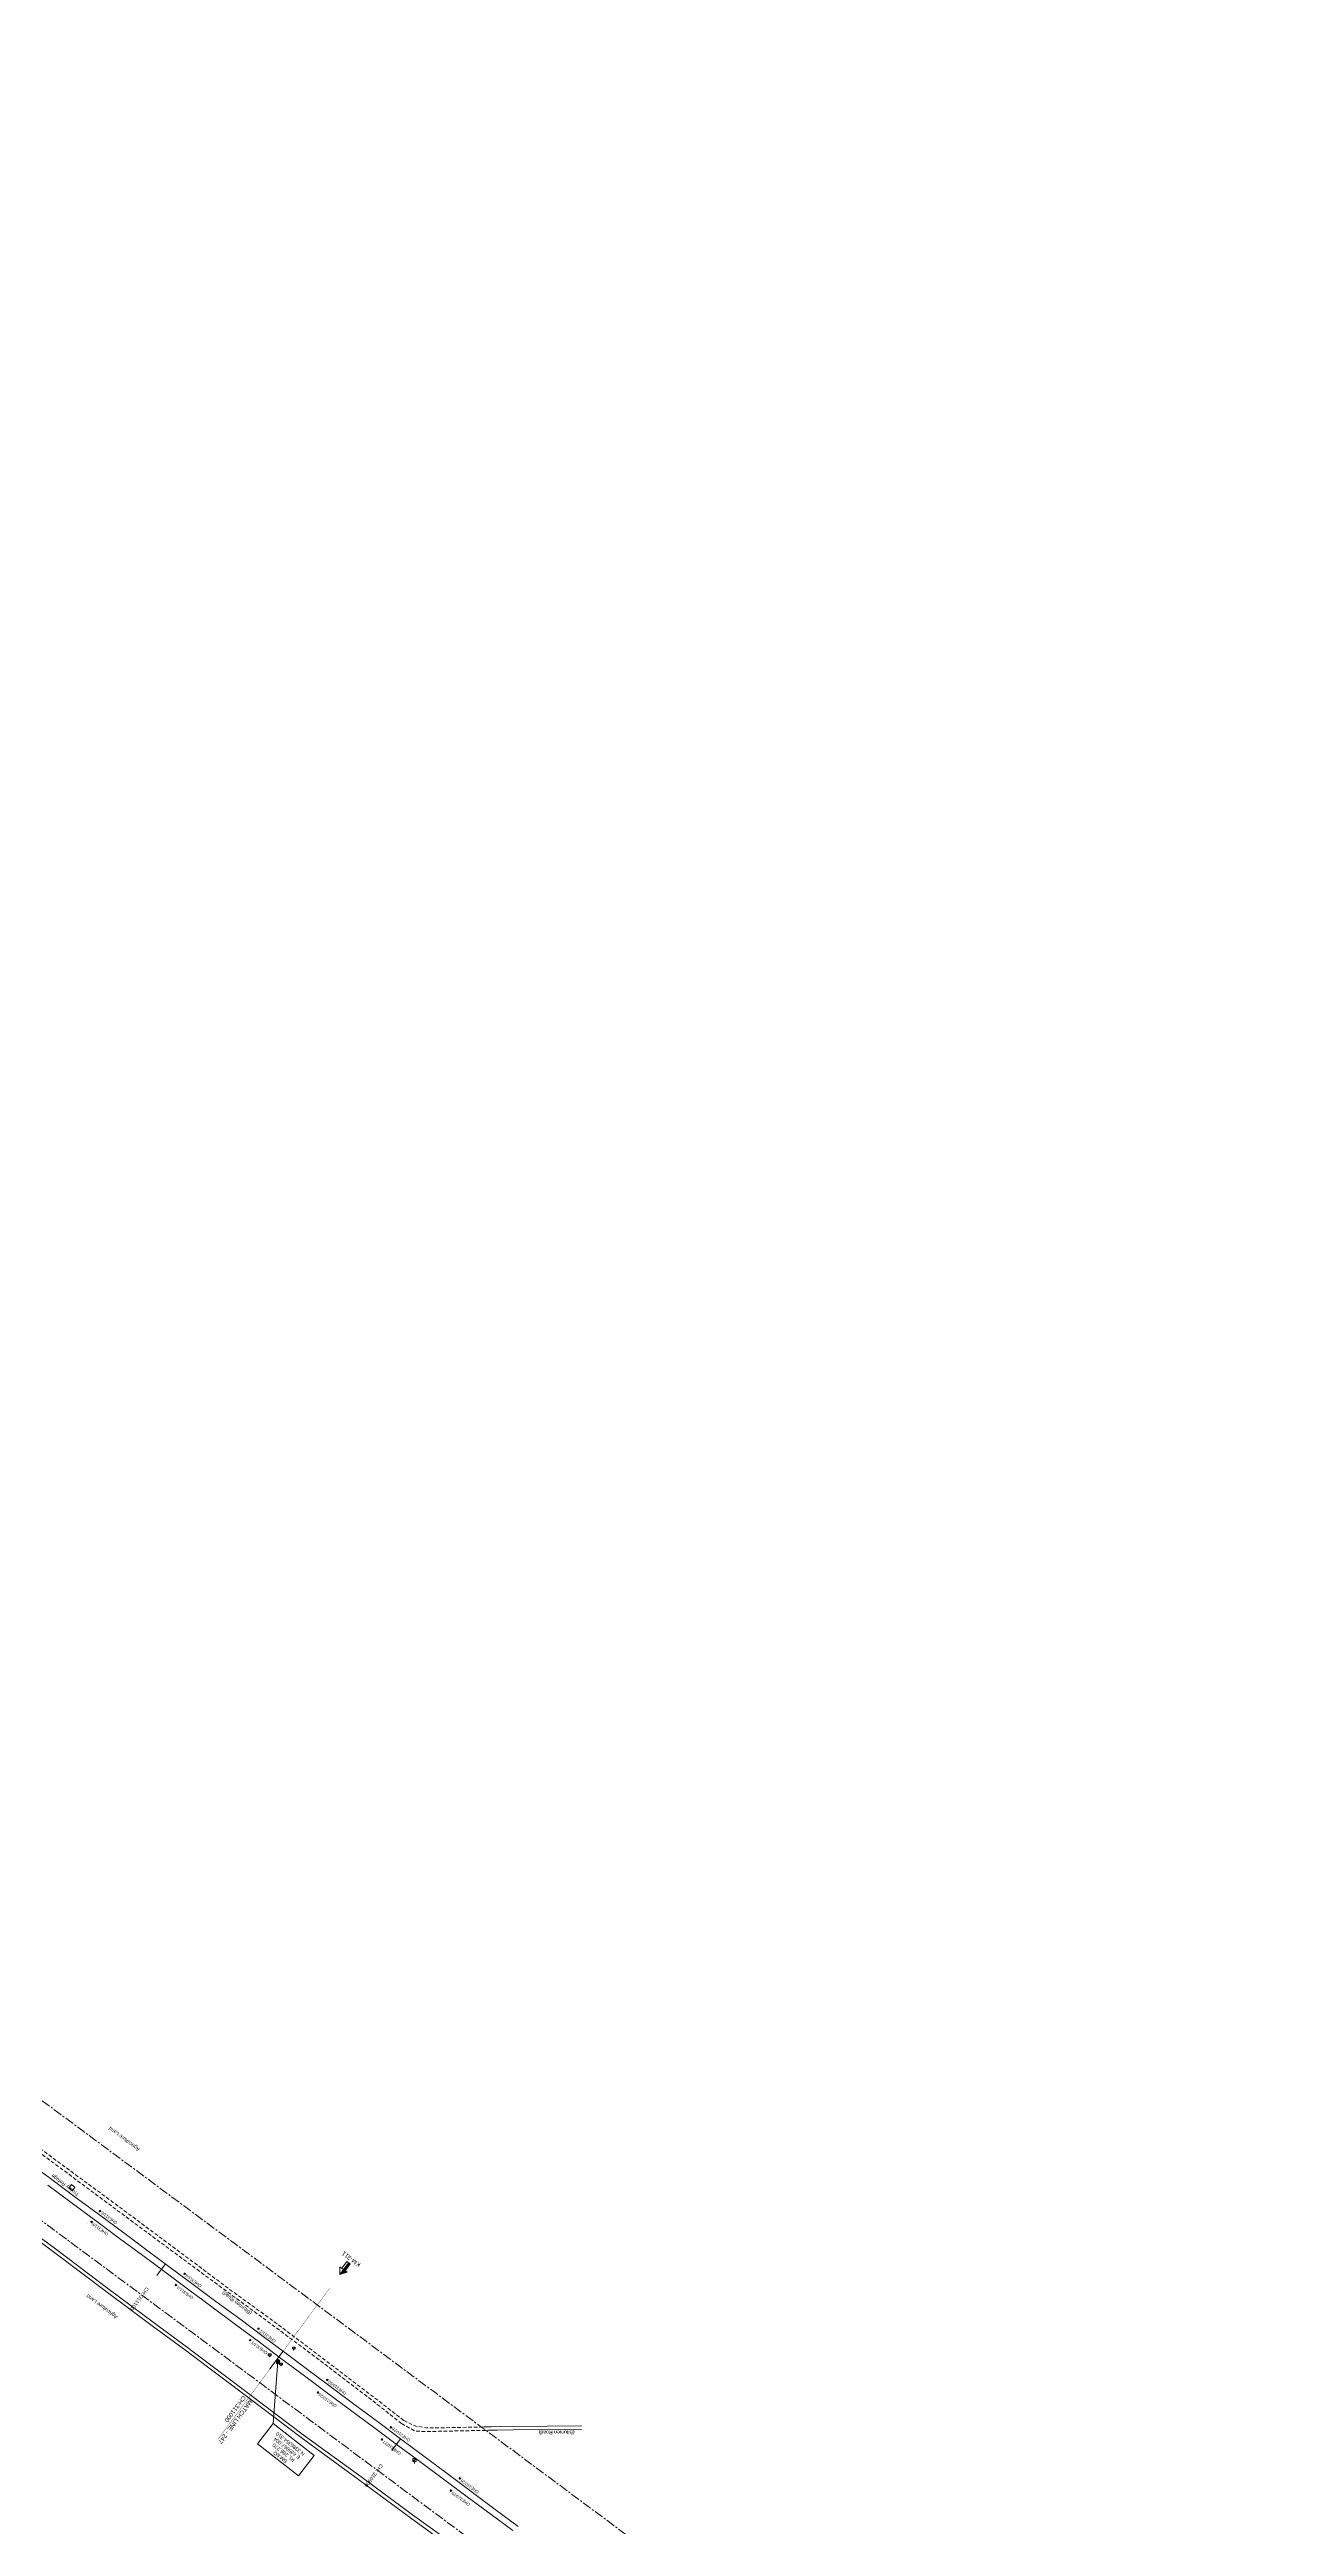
# Model space of a CAD drawing. Header units: metres. Extents: x 628572 to 650094, y 3375792 to 3391117.
# Drawn here: x 635811 to 636649, y 3386242 to 3387931 of the extents above; entities that cross this region are included whole.
import ezdxf
from ezdxf.enums import TextEntityAlignment as Align

# ---------------------------------------------------------------- set-up
doc = ezdxf.new("R2010")
doc.units = ezdxf.units.M
doc.header["$MEASUREMENT"] = 0
for name, pattern in [('CENTER', [2, 1.25, -0.25, 0.25, -0.25]), ('DASHED', [0.75, 0.5, -0.25]), ('PHANTOM2', [1.25, 0.625, -0.125, 0.125, -0.125, 0.125, -0.125])]:
    doc.linetypes.add(name, pattern=pattern)
for name, color, linetype, lineweight in [('Bench_Mark', 7, 'Continuous', 0), ('DFCC BOUNDARY', 6, 'CENTER', 0), ('Existing Chainage', 7, 'Continuous', 0), ('Existing IR Track', 143, 'Continuous', 0), ('Existing Railway Boundary', 7, 'CENTER', 0), ('KM STONE', 7, 'Continuous', 0), ('MATCH LINE', 7, 'Continuous', 0), ('Name Board', 251, 'Continuous', 0), ('OHE MAST', 8, 'Continuous', 0), ('Side Details', 251, 'Continuous', 0), ('Sign Board', 251, 'Continuous', 0), ('Subroad Edge', 34, 'Continuous', 0), ('Text', 251, 'Continuous', 0), ('TOPOSTYLEREMARK', 251, 'Continuous', 0), ('Trolley Stand', 251, 'Continuous', 0), ('WL', 7, 'Continuous', 0)]:
    doc.layers.add(name, color=color, linetype=linetype, lineweight=lineweight)
doc.styles.add('CUT-FILL', font='cut-fill.shx', dxfattribs={"height": 2})
doc.styles.add('NB', font='swissbo.ttf', dxfattribs={"height": 1.5})
doc.styles.get("Standard").update_dxf_attribs({"font": 'arial.ttf'})
doc.styles.add('Style-Arial', font='arial.ttf')
doc.styles.add('Text', font='arial.ttf', dxfattribs={"height": 2})

# ---------------------------------------------------------------- blocks, each defined once
blk = doc.blocks.new('NB')
for p, q in [((-1, 0.8), (-1, 2)), ((-1, 2), (1, 2)), ((-1, 0.8), (1, 0.8)), ((-0.1, 0.8), (-0.1, 0)), ((-0.1, 0), (0.1, 0)), ((0.1, 0.8), (0.1, 0)), ((1, 2), (1, 0.8))]:
    blk.add_line(p, q)
at = {"style": 'NB', "width": 1.025371}
blk.add_text('NB', height=0.988, rotation=180, dxfattribs=at).set_placement((0, 1.4), align=Align.MIDDLE_CENTER)
blk = doc.blocks.new('SIG')
for color, points in [(1, [(-0.2, 0.4, 0.180295), (0, 0.3, -0.00255), (0, 0.3, -0.00255), (0, 0.3, 0.180295), (0.2, 0.4, -0.002654), (0.2, 0.4, 0.184495), (0.3, 0.7, 1.000001), (-0.3, 0.7, 0.184495), (-0.2, 0.4, -0.002654)]), (2, [(0.2, -0.2, -0.002654), (0.2, -0.2, 0.184495), (0.3, 0, 1.000001), (-0.3, 0, 0.184495), (-0.2, -0.2, -0.002654), (-0.2, -0.2, 0.180295), (0, -0.3, -0.00255), (0, -0.3, -0.00255), (0, -0.3, 0.180295)]), (3, [(0.2, -0.9, -0.002654), (0.2, -0.9, 0.184495), (0.3, -0.6, 1.000001), (-0.3, -0.6, 0.184495), (-0.2, -0.9, -0.002654), (-0.2, -0.9, 0.395599)])]:
    blk.add_hatch(color=color).paths.add_polyline_path(points)
for p, q in [((-0.3, 1), (-0.3, -0.9)), ((0.3, -0.9), (0.3, 1))]:
    blk.add_line(p, q)
at = {"flags": 128}
for points in [[(-0.3, 1), (-0.8, 1, 0.198758), (-0.4, 0.4, 0.003814), (-0.3, 0.4)], [(-0.3, 0.3), (-0.8, 0.3, 0.198758), (-0.4, -0.2, 0.003727), (-0.3, -0.3)], [(0.3, 1), (0.8, 1, -0.198758), (0.4, 0.4, -0.003814), (0.3, 0.4)], [(0.3, 0.3), (0.8, 0.3, -0.198758), (0.4, -0.2, -0.003727), (0.3, -0.3)], [(-0.3, -0.3), (-0.8, -0.3, 0.198758), (-0.4, -0.9, 0.003639), (-0.3, -0.9)], [(0.3, -0.3), (0.8, -0.3, -0.198758), (0.4, -0.9, -0.003639), (0.3, -0.9)]]:
    blk.add_lwpolyline(points, format="xyb", dxfattribs=at)
for centre, radius, start, end in [((0, 0.9), 0.324, 12.4049, 167.5951), ((0, 0.8), 0.357, 27.7578, 152.2422), ((0, -0.9), 0.324, 181.4572, 358.5428)]:
    blk.add_arc(centre, radius, start, end)
blk = doc.blocks.new('WL')
at = {"layer": 'WL'}
for p, q in [((1.1, 3.4), (-1.1, 3.4)), ((-1.1, 3.4), (-1.1, 1.3)), ((-1.1, 1.3), (1.1, 1.3)), ((0, 1.3), (0, 0)), ((1.1, 1.3), (1.1, 3.4))]:
    blk.add_line(p, q, dxfattribs=at)
at = {"layer": 'WL', "flags": 128}
blk.add_lwpolyline([(-1.1, 1.3), (1.1, 3.4)], dxfattribs=at)
at = {"layer": 'WL', "char_height": 0.739, "attachment_point": 7, "rotation": 180, "line_spacing_factor": 0.6, "style": 'CUT-FILL'}
for s, insert in [('W', (0, 2.9)), ('L', (0.5, 1.9))]:
    blk.add_mtext(s, dxfattribs=dict(at, insert=insert))
blk = doc.blocks.new('BM')
blk.add_hatch(color=256).paths.add_polyline_path([(-0.9, -0.9), (-0.9, 0.9), (0.9, 0.9), (0.9, -0.9)])
for p, q in [((0.9, 0.9), (-0.9, 0.9)), ((-0.9, 0.9), (-0.9, -0.9)), ((0.9, -0.9), (0.9, 0.9)), ((-0.9, -0.9), (0.9, -0.9))]:
    blk.add_line(p, q)
blk = doc.blocks.new('OHE MAST')
h = blk.add_hatch(color=256)
edge = h.paths.add_edge_path()
edge.add_arc((0, 0), 0.514, 0, 360)
at = {"const_width": 0.01, "flags": 128}
for points in [[(1.5, 3.5), (1.5, 2), (-1.5, 2), (-1.5, 3.5)], [(0, 2), (0, 0)]]:
    blk.add_lwpolyline(points, dxfattribs=at)
blk.add_circle((0, 0), 0.514)
blk = doc.blocks.new('KM POST PLAN')
h = blk.add_hatch(color=256)
h.paths.add_polyline_path([(-6.3, -8.5), (0, 0), (0, -8.5), (-3, -8.5)], flags=16)
h.paths.add_polyline_path([(-3, -20), (-3, -8.5), (0, -8.5), (0, -20)], flags=16)
at = {"flags": 128}
for points in [[(0, 0), (-6.3, -8.5), (6.3, -8.5)], [(0, 0), (0, -20)], [(0, 0), (6.3, -8.5)], [(3, -8.5), (3, -20), (-3, -20), (-3, -8.5)]]:
    blk.add_lwpolyline(points, dxfattribs=at)

msp = doc.modelspace()

# ---------------------------------------------------------------- linework, layer by layer
at = {"layer": 'DFCC BOUNDARY', "ltscale": 5, "flags": 128}
msp.add_lwpolyline([(636584.3346, 3385988.4431), (636568.0107, 3385966.4571), (636550.348, 3385979.5622), (636531.0292, 3385993.896), (636512.8723, 3386007.4061), (636494.6223, 3386020.9855), (636478.6223, 3386032.853), (636462.6421, 3386044.7059), (636445.6824, 3386057.2864), (636428.7231, 3386069.8668), (636412.8636, 3386081.6666), (636396.9152, 3386093.5326), (636381.1027, 3386105.2279), (636365.4251, 3386116.8234), (636349.468, 3386128.6377), (636333.5586, 3386140.4168), (636317.7135, 3386152.2062), (636301.7194, 3386164.1064), (636285.757, 3386175.9393), (636269.6961, 3386187.8452), (636253.6842, 3386199.7353), (636237.5515, 3386211.7151), (636221.8027, 3386223.4057), (636206.045, 3386235.1031), (636187.1562, 3386249.1232), (636153.4881, 3386274.1306), (636138.7328, 3386285.1), (636122.4567, 3386297.1865), (636106.2444, 3386309.2256), (636090.1404, 3386321.1956), (636074.02, 3386333.1779), (636058.4676, 3386344.7368), (636042.9008, 3386356.3065), (636027.1935, 3386367.996), (636011.4859, 3386379.6858), (635996.0724, 3386391.1487), (635980.6527, 3386402.6163), (635964.4153, 3386414.6783), (635948.2342, 3386426.6986), (635932.527, 3386438.3503), (635916.9531, 3386449.9031), (635901.016, 3386461.7314), (635885.0988, 3386473.545), (635868.6437, 3386485.7318), (635852.2039, 3386497.9073), (635836.2418, 3386509.7593), (635820.2555, 3386521.6293), (635804.3184, 3386533.4839), (635788.3915, 3386545.331), (635772.3503, 3386557.2825), (635756.4819, 3386569.1055), (635740.306, 3386581.4522), (635723.7188, 3386594.113), (635707.6822, 3386606.0614), (635691.8325, 3386617.8706), (635675.9781, 3386629.6842), (635660.1262, 3386641.4958), (635645.6001, 3386652.358), (635630.6778, 3386663.5162), (635598.6519, 3386686.4914), (635582.8578, 3386698.2424), (635566.9601, 3386710.0712), (635557.3662, 3386717.1988), (635547.9622, 3386724.1854), (635532.785, 3386735.4635), (635517.7932, 3386746.6037), (635500.8991, 3386759.1164), (635484.3671, 3386771.3608), (635466.5716, 3386784.5844), (635449.1882, 3386797.502), (635429.837, 3386811.8874), (635410.9084, 3386825.9586), (635391.7177, 3386840.208), (635372.7074, 3386854.3233), (635352.4172, 3386869.3652), (635332.1246, 3386884.409), (635310.3164, 3386900.6009), (635288.5511, 3386916.761), (635271.53, 3386929.3977), (635269.479, 3386930.9204), (635250.6155, 3386944.9254), (635245.9876, 3386948.4016), (635242.5047, 3386951.065), (635220.0962, 3386967.6999), (635213.776, 3386972.3916), (635203.1346, 3386958.0783), (635166.3676, 3386983.9444)], dxfattribs=at)
at = {"layer": 'Existing Chainage', "linetype": 'Continuous', "lineweight": 13, "flags": 128}
for points in [[(635884.2945, 3386412.7549), (635890.2576, 3386420.7825)], [(635961.5945, 3386349.1824), (635970.5696, 3386361.201)], [(636044.7404, 3386293.3832), (636050.7178, 3386301.4)]]:
    msp.add_lwpolyline(points, dxfattribs=at)
at = {"layer": 'Existing IR Track', "flags": 128}
for points in [[(636130.9156, 3386241.6671), (636115.334, 3386253.2383), (636098.915, 3386265.4718), (636082.5103, 3386277.6952), (636050.7144, 3386301.4026), (636035.0427, 3386313.2018), (636019.4262, 3386324.7131), (635988.1643, 3386348.0618), (635972.6515, 3386359.6463), (635957.0444, 3386371.3012), (635941.0032, 3386383.1823), (635924.7498, 3386395.2182), (635909.1143, 3386406.8039), (635893.5561, 3386418.3323), (635877.5939, 3386430.1892), (635861.889, 3386441.8551), (635845.2638, 3386454.1577), (635828.7356, 3386466.3981), (635812.8294, 3386478.2288), (635796.9538, 3386490.0368)], [(636127.252, 3386238.8082), (636112.4817, 3386249.7889), (636096.2245, 3386261.8613), (636080.0122, 3386273.9004), (636063.8922, 3386285.8823), (636047.7717, 3386297.8646), (636032.221, 3386309.4223), (636016.6541, 3386320.992), (636000.9244, 3386332.6982), (635985.2168, 3386344.388), (635969.8151, 3386355.8422), (635954.3954, 3386367.3097), (635938.1771, 3386379.3576), (635921.996, 3386391.3778), (635906.3127, 3386403.0118), (635890.7388, 3386414.5645), (635874.793, 3386426.3994), (635858.8937, 3386438.1996), (635842.4566, 3386450.3731), (635825.9952, 3386462.5647), (635810.0115, 3386474.4327)]]:
    msp.add_lwpolyline(points, dxfattribs=at)
at = {"layer": 'Existing Railway Boundary', "ltscale": 5, "flags": 128}
msp.add_lwpolyline([(631983.38, 3389039.032), (631997.7807, 3389029.4226), (631998.0481, 3389028.4172), (632017.689, 3389013.381), (632054.7643, 3388986.9088), (632106.6339, 3388955.856), (632154.9467, 3388925.0992), (632230.8669, 3388875.9972), (632261.2753, 3388857.0709), (632290.5359, 3388840.2738), (632385.6616, 3388776.6365), (632400.5735, 3388766.5357), (632397.5375, 3388762.1235), (632395.5364, 3388759.1088), (632389.2973, 3388750.367), (632386.7075, 3388746.9674), (632380.0799, 3388739.4039), (632361.8258, 3388715.063), (632365.1364, 3388712.5802), (632373.8273, 3388706.8724), (632388.4278, 3388697.2834), (632403.5607, 3388687.3436), (632418.7904, 3388677.3402), (632434.5002, 3388667.0345), (632450.2517, 3388656.7014), (632466.7864, 3388645.8571), (632483.3195, 3388635.0137), (632501.7611, 3388622.9148), (632520.2525, 3388610.7831), (632536.8197, 3388599.9238), (632553.3588, 3388589.0829), (632565.8495, 3388580.885), (632578.4671, 3388572.604), (632596.9196, 3388560.5289), (632615.4939, 3388548.3741), (632635.6038, 3388535.295), (632652.8405, 3388523.9973), (632669.9946, 3388512.743), (632686.4084, 3388501.9869), (632696.8068, 3388495.1588), (632732.8678, 3388550.0585), (632815.552, 3388494.313), (632865.8266, 3388462.6693), (632954.7858, 3388408.1832), (633025.1519, 3388369.9037), (633056.7277, 3388353.8904), (633065.1399, 3388349.0145), (633088.5914, 3388328.9973), (633152.5885, 3388273.22), (633202.5468, 3388242.3953), (633264.4413, 3388204.6969), (633318.529, 3388171.7998), (633353.1394, 3388148.7029), (633406.9301, 3388112.3266), (633420.502, 3388103.4378), (633436.8123, 3388092.7008), (633466.2362, 3388073.356), (633479.8402, 3388064.4269), (633497.3225, 3388052.9837), (633514.7073, 3388041.6043), (633531.7969, 3388030.3277), (633546.129, 3388020.9518), (633562.4852, 3388010.2117), (633576.5949, 3388000.9466), (633594.4174, 3387989.2137), (633606.8568, 3387981.0241), (633607.7091, 3387982.3188), (633610.8424, 3387980.256), (633626.8506, 3387969.7582), (633642.9494, 3387959.201), (633660.1619, 3387947.8844), (633677.4438, 3387936.5221), (633693.0899, 3387926.2037), (633708.7685, 3387915.8637), (633726.0343, 3387904.4973), (633743.3468, 3387893.1002), (633758.2779, 3387883.3197), (633773.1647, 3387873.5681), (633789.2894, 3387862.9617), (633805.4356, 3387852.3412), (633820.4764, 3387842.4668), (633835.4704, 3387832.6232), (633852.0416, 3387821.7432), (633886.4734, 3387799.1411), (633904.4207, 3387787.3621), (633919.3393, 3387777.5707), (633934.3023, 3387767.7502), (633949.6629, 3387757.6969), (633964.9235, 3387747.7091), (633980.0551, 3387737.7098), (633995.2041, 3387727.6988), (634012.3387, 3387716.4289), (634029.3333, 3387705.2512), (634045.5362, 3387694.5849), (634061.6293, 3387683.9862), (634078.9907, 3387672.5929), (634096.3149, 3387661.224), (634113.1506, 3387650.1721), (634130.0059, 3387639.1072), (634145.8823, 3387628.6414), (634161.8963, 3387618.085), (634177.8703, 3387607.6107), (634193.7633, 3387597.1895), (634209.9993, 3387586.506), (634226.097, 3387575.9134), (634243.1652, 3387564.6955), (634260.1615, 3387553.5249), (634275.6177, 3387543.3646), (634291.1318, 3387533.1662), (634296.8083, 3387529.4449), (634291.9143, 3387522.0113), (634301.9583, 3387515.4268), (634317.7028, 3387505.1053), (634344.1271, 3387487.7818), (634370.6963, 3387470.3636), (634386.1901, 3387460.3813), (634401.9429, 3387450.229), (634426.4972, 3387434.0857), (634451.3792, 3387417.727), (634475.9114, 3387401.5928), (634500.3759, 3387385.5031), (634523.6732, 3387370.1555), (634547.0997, 3387354.7227), (634564.8006, 3387343.068), (634582.571, 3387331.3674), (634601.3879, 3387318.9723), (634620.2858, 3387306.5238), (634639.3106, 3387294.0156), (634658.1243, 3387281.6461), (634679.4814, 3387267.2836), (634702.026, 3387254.0413), (634712.9167, 3387246.4104), (634726.0042, 3387238.4627), (634737.8854, 3387230.0656), (634750.9438, 3387221.7267), (634764.9008, 3387212.4131), (634775.612, 3387204.6159), (634789.3703, 3387195.959), (634801.4607, 3387188.869), (634814.7172, 3387180.8194), (634815.4987, 3387180.2694), (634827.9598, 3387171.3498), (634840.5994, 3387164.128), (634854.2176, 3387155.5292), (634871.8787, 3387143.9515), (634877.6173, 3387139.7695), (634887.5373, 3387132.4757), (634902.4262, 3387121.5277), (634921.3448, 3387107.4791), (634940.6674, 3387093.1306), (634962.2421, 3387077.0753), (634984.1126, 3387060.8), (635000.5185, 3387048.6195), (635017.0238, 3387036.3652), (635035.7455, 3387022.426), (635054.4369, 3387008.5092), (635082.1937, 3386987.9155), (635109.8573, 3386967.3911), (635134.2436, 3386949.2611), (635158.5309, 3386931.2047), (635180.7563, 3386914.7058), (635202.7867, 3386898.3516), (635206.1213, 3386895.8016), (635211.1242, 3386892.0437), (635230.1367, 3386877.9281), (635249.207, 3386863.7701), (635270.9723, 3386847.61), (635292.819, 3386831.3895), (635313.1117, 3386816.3456), (635333.3618, 3386801.3334), (635352.372, 3386787.2182), (635371.5331, 3386772.9909), (635390.4616, 3386758.9197), (635409.8226, 3386744.527), (635427.2062, 3386731.6093), (635445.0434, 3386718.3546), (635461.6171, 3386706.0794), (635478.4695, 3386693.5976), (635493.4196, 3386682.4884), (635508.6023, 3386671.2062), (635518.0063, 3386664.2196), (635527.5618, 3386657.1206), (635543.461, 3386645.2907), (635559.7145, 3386633.1978), (635591.676, 3386610.2688), (635606.0755, 3386599.5015), (635620.6466, 3386588.6057), (635636.5434, 3386576.7606), (635652.3995, 3386564.9458), (635668.2493, 3386553.1365), (635683.9787, 3386541.4169), (635700.2614, 3386528.9886), (635716.7419, 3386516.4094), (635732.9183, 3386504.3569), (635749.0007, 3386492.3748), (635764.9276, 3386480.5277), (635780.91, 3386468.6394), (635796.8963, 3386456.7694), (635812.8908, 3386444.8934), (635829.3631, 3386432.6938), (635845.7912, 3386420.527), (635861.6814, 3386408.7334), (635877.6317, 3386396.8953), (635893.2055, 3386385.3425), (635908.8769, 3386373.7174), (635925.058, 3386361.6972), (635941.2668, 3386349.6564), (635956.6865, 3386338.1889), (635972.0823, 3386326.7391), (635987.7899, 3386315.0493), (636003.5308, 3386303.3347), (636019.0977, 3386291.765), (636034.6476, 3386280.2079), (636050.7681, 3386268.2256), (636066.8961, 3386256.2378), (636083.1084, 3386244.1987), (636099.3561, 3386232.1333), (636114.134, 3386221.1471), (636147.8198, 3386196.1265), (636166.7058, 3386182.1085), (636182.4635, 3386170.4111), (636198.2037, 3386158.7268), (636214.3364, 3386146.7471), (636230.3919, 3386134.8247), (636230.9614, 3386134.4025), (636228.154, 3386130.995), (636300.9317, 3386076.4069), (636382.1931, 3386014.4435), (636463.0816, 3385952.0584), (636544.2755, 3385889.3268), (636568.8921, 3385871.1182), (636613.4471, 3385839.7025), (636628.0709, 3385853.6506), (636650.5128, 3385835.4717), (636693.9069, 3385800.1065), (636686.7095, 3385790.4003), (636696.0629, 3385782.3378), (636710.473, 3385769.9165), (636766.0138, 3385726.4206), (636849.4668, 3385668.9836), (636931.64, 3385608.8479), (637013.8419, 3385548.1951), (637096.6082, 3385488.6336), (637121.9489, 3385470.2058), (637176.9181, 3385426.1737), (637258.1753, 3385363.4078), (637340.1494, 3385301.7514), (637422.2947, 3385241.0852), (637447.0788, 3385223.2045), (637528.2227, 3385160.8768), (637610.9552, 3385100.7612), (637694.8717, 3385041.953), (637753.3499, 3385002.2846), (637771.5944, 3384989.982), (637771.5944, 3384979.4924), (637852.0915, 3384922.0343), (637935.0162, 3384862.0714), (637993.4351, 3384821.4573), (638019.0158, 3384803.2052), (638102.4107, 3384745.0584), (638178.9785, 3384688.3398), (638237.6603, 3384636.8079), (638344.701, 3384557.2221), (638427.4112, 3384496.8586), (638508.4228, 3384435.5926), (638565.3238, 3384391.9743), (638589.782, 3384373.2765), (638631.8324, 3384337.8543), (638619.2503, 3384320.7689), (638700.6253, 3384258.2275), (638758.2306, 3384210.1286), (638748.4263, 3384194.4881), (638832.9819, 3384135.241), (638898.2751, 3384089.8354), (638910.685, 3384104.7359), (638994.0238, 3384045.8483), (639077.2216, 3383986.384), (639102.1383, 3383968.0886), (639159.8745, 3383926.5901), (639184.8741, 3383908.5552), (639242.6613, 3383867.4991), (639268.1519, 3383849.1332), (639327.9549, 3383811.5106), (639354.2186, 3383795.0507), (639414.5653, 3383756.9689), (639440.0428, 3383739.3736), (639498.3493, 3383699.1058), (639523.8465, 3383681.6785), (639574.9736, 3383646.7331), (639583.1624, 3383652.0276), (639689.1575, 3383571.5368), (639770.3529, 3383510.1038), (639826.8338, 3383467.0843), (639851.6063, 3383448.3401), (639907.8381, 3383405.1303), (639928.7552, 3383389.2727), (639932.4136, 3383385.8226), (639987.4639, 3383341.8457), (640012.7135, 3383323.0928), (640093.1273, 3383262.0565), (640171.8725, 3383196.1592), (640228.3322, 3383153.381), (640311.5957, 3383095.2106), (640394.8641, 3383036.2274), (640477.4145, 3382977.0386), (640559.1827, 3382915.4685), (640665.4567, 3382835.3045), (640720.6935, 3382789.5682), (640744.1896, 3382769.9043), (640801.5333, 3382727.7921), (640884.497, 3382668.355), (640967.4181, 3382609.4811), (641049.3321, 3382547.9775), (641130.842, 3382487.0083), (641212.6929, 3382426.3203), (641295.2397, 3382366.2732), (641377.1032, 3382305.6407), (641458.6913, 3382244.4694), (641539.788, 3382182.3426), (641622.1383, 3382122.0097), (641702.364, 3382062.6427), (641784.5528, 3382001.6936), (641867.0132, 3381941.5198), (641973.939, 3381862.1361), (642047.1447, 3381806.5386), (642111.3474, 3381756.247), (642135.5451, 3381737.1522), (642191.6481, 3381692.8805), (642216.3665, 3381674.0919), (642297.8377, 3381612.4104), (642380.4062, 3381552.4772), (642463.3246, 3381492.4122), (642545.7114, 3381431.7783), (642627.5896, 3381371.9523), (642710.042, 3381311.7191), (642794.2249, 3381254.3826), (642875.8129, 3381193.2771), (642956.3456, 3381130.3141), (643036.4583, 3381067.3443), (643117.185, 3381004.8095), (643172.4593, 3380960.8682), (643197.158, 3380942.1115), (643255.3116, 3380901.5691), (643282.0179, 3380885.9855), (643340.0019, 3380844.3971), (643414.9945, 3380785.1482), (643451.8986, 3380756.7808), (643532.8037, 3380694.4612), (643535.2972, 3380692.6635), (643551.2784, 3380680.8194), (643567.3357, 3380668.919), (643583.0638, 3380657.2952), (643598.7082, 3380645.7333), (643614.3081, 3380634.1892), (643630.1523, 3380622.4653), (643650.0814, 3380608.0318), (643669.585, 3380593.9065), (643682.7179, 3380584.1884), (643695.5222, 3380574.7117), (643709.3225, 3380564.4893), (643722.9637, 3380554.3847), (643737.887, 3380543.3483), (643752.8235, 3380532.3022), (643768.2592, 3380520.8389), (643783.7331, 3380509.3472), (643799.7855, 3380497.4973), (643815.9413, 3380485.5714), (643832.7782, 3380473.1288), (643849.7289, 3380460.6021), (643866.059, 3380448.5159), (643882.3496, 3380436.4589), (643898.3816, 3380424.7148), (643914.2305, 3380413.1048), (643929.3278, 3380401.9147), (643944.4267, 3380390.7231), (643959.7518, 3380379.1349), (643975.3902, 3380367.3097), (643987.907, 3380358.1055), (644000.1603, 3380349.0958), (644017.4569, 3380336.3184), (644034.4669, 3380323.7528), (644046.4455, 3380314.9727), (644249.4258, 3380165.3983), (644621.007, 3379887.6965), (644676.9944, 3379845.4482), (644702.8645, 3379825.9912), (644738.6024, 3379799.4801), (644742.2817, 3379796.7418), (644771.2557, 3379773.8192), (644804.6479, 3379750.2058), (644834.554, 3379728.6172), (644848.5372, 3379718.5093), (644863.2911, 3379707.9396), (644878.1999, 3379697.2589), (644893.8111, 3379686.127), (644909.381, 3379675.0245), (644918.4816, 3379668.5863), (644935.1691, 3379656.7791), (644907.7997, 3379620.3367), (644936.8456, 3379598.666), (644961.4527, 3379618.4234), (645145.9779, 3379481.4776), (645154.4712, 3379493.1591), (645276.7247, 3379402.534), (645270.2115, 3379393.7381), (645468.3754, 3379252.8811), (645478.6859, 3379267.1096), (645498.5589, 3379252.3702), (645510.5872, 3379243.9988), (645510.5872, 3379243.9988), (645531.3517, 3379228.922), (645544.8911, 3379218.91), (645549.0311, 3379215.8257)], dxfattribs=at)
at = {"layer": 'MATCH LINE', "linetype": 'PHANTOM2', "ltscale": 15, "const_width": 0.2}
msp.add_lwpolyline([(636002.3625, 3386404.2088), (635926.2047, 3386301.198)], dxfattribs=at)
at = {"layer": 'Subroad Edge', "color": 88, "linetype": 'DASHED', "ltscale": 5, "flags": 128}
for points in [[(636051.4287, 3386311.8081), (636034.8601, 3386324.9728), (635995.8703, 3386354.8488), (635963.0398, 3386379.2869), (635932.5363, 3386401.7463), (635893.8344, 3386430.2719), (635852.46, 3386460.9731), (635813.5161, 3386489.9581), (635775.6654, 3386517.8029), (635733.5781, 3386549.3786)], [(636052.8892, 3386313.9323), (636036.37, 3386326.823), (635997.33, 3386356.6021), (635964.5612, 3386381.343), (635933.943, 3386403.5047), (635895.4018, 3386432.3469), (635853.9397, 3386463.2092), (635815.037, 3386491.8343), (635777.2607, 3386519.8479), (635734.7625, 3386551.4494)], [(636051.4287, 3386311.8081), (636060.5392, 3386306.7135), (636068.1708, 3386306.4013), (636080.4837, 3386306.6363), (636109.968, 3386307.2553)], [(636052.8892, 3386313.9323), (636061.0647, 3386310.0756), (636068.3098, 3386309.0394), (636080.1372, 3386309.0156), (636107.3517, 3386309.5444)]]:
    msp.add_lwpolyline(points, dxfattribs=at)
at = {"layer": 'Subroad Edge', "flags": 128}
for points in [[(635718.2817, 3386500.7668), (635743.299, 3386481.9071), (635779.346, 3386454.8982), (635814.7039, 3386428.2397), (635849.7786, 3386401.9299), (635881.3188, 3386378.5644), (635905.7158, 3386360.578), (635906.0671, 3386360.3232), (635947.3655, 3386329.1363), (635982.9289, 3386302.2785), (636023.0419, 3386273.0428)], [(635719.7267, 3386502.656), (635746.372, 3386482.555), (635780.3991, 3386456.8394), (635816.1402, 3386430.304), (635851.0571, 3386404.0315), (635882.6996, 3386380.3679), (635907.0377, 3386362.4426), (635907.4231, 3386362.2217), (635948.7136, 3386331.0958), (635984.265, 3386304.23), (636024.4311, 3386275.0252)], [(636107.3517, 3386309.5444), (636112.4821, 3386309.6441)], [(636109.9678, 3386307.2553), (636116.7572, 3386307.3979)], [(636112.4823, 3386309.6441), (636127.3661, 3386309.9333), (636174.1646, 3386310.2381)], [(636116.7153, 3386307.397), (636127.3308, 3386307.6199), (636174.316, 3386307.7503)], [(636606.9072, 3385830.0435), (636606.6106, 3385831.0599), (636585.1976, 3385850.1964), (636547.1392, 3385881.6449), (636507.6902, 3385911.4299), (636473.047, 3385937.9937), (636435.2025, 3385965.9405), (636397.8929, 3385992.5414), (636369.1673, 3386013.7949), (636329.0471, 3386043.3955), (636302.8667, 3386063.6785), (636257.6447, 3386099.9402), (636216.0622, 3386131.4637), (636168.256, 3386166.0826), (636132.8299, 3386192.1783), (636084.2884, 3386227.9427), (636057.6028, 3386247.5929), (636023.0419, 3386273.0428)], [(636612.3079, 3385831.298), (636610.1473, 3385832.1557), (636586.7004, 3385852.0046), (636548.8513, 3385883.6106), (636509.083, 3385913.6573), (636474.3358, 3385940.6742), (636436.5939, 3385967.9889), (636399.5488, 3385994.8691), (636399.5128, 3385994.8402), (636370.5142, 3386016.0814), (636330.8487, 3386045.163), (636304.5672, 3386065.3763), (636258.9233, 3386102.0898), (636217.429, 3386133.2682), (636169.2438, 3386168.2699), (636134.1947, 3386194.4297), (636086.0948, 3386230.0211), (636058.8541, 3386249.6207), (636024.4311, 3386275.0252)]]:
    msp.add_lwpolyline(points, dxfattribs=at)
at = {"layer": 'TOPOSTYLEREMARK'}
msp.add_line((635967.004, 3386354.31), (635963.783, 3386311.7951), dxfattribs=at)
at = {"layer": 'TOPOSTYLEREMARK', "linetype": 'Continuous', "flags": 128}
msp.add_lwpolyline([(635991.7121, 3386290.1134), (635980.9807, 3386276.2899), (635953.0517, 3386297.9716), (635963.783, 3386311.7951), (635991.7121, 3386290.1134)], close=True, dxfattribs=at)
at = {"layer": 'Trolley Stand', "flags": 128}
msp.add_lwpolyline([(635828.3828, 3386473.156), (635826.7637, 3386470.7702), (635824.4342, 3386472.5061), (635826.0534, 3386474.8923), (635828.3828, 3386473.156)], close=True, dxfattribs=at)

# ---------------------------------------------------------------- block references
at = {"layer": 'Bench_Mark'}
msp.add_blockref('BM', (635967.004, 3386354.31), dxfattribs=at)
at = {"layer": 'KM STONE'}
ref = msp.add_blockref('KM POST PLAN', (636009.277, 3386413.5614), dxfattribs=dict(at, xscale=0.4999999999999998, yscale=0.4999999999999998, zscale=0.4999999999999998, rotation=143.5234969409069))
ref.add_attrib('KM-POST', 'KM-311', dxfattribs={"layer": '0', "height": 3, "rotation": 143.523497, "style": 'Style-Arial'}).set_placement((636017.0055, 3386424.0147), align=Align.MIDDLE_CENTER)
at = {"layer": 'Name Board', "linetype": 'Continuous', "xscale": 0.9997814889996552, "yscale": 0.9997814889996552, "zscale": 0.9997814889996552, "rotation": 359.870099273837}
for p in [(635961.4843, 3386357.3142), (635977.8775, 3386362.018), (635969.0837, 3386351.1453)]:
    msp.add_blockref('NB', p, dxfattribs=at)
at = {"layer": 'OHE MAST', "color": 2, "rotation": 143.3908318566117}
for p in [(635845.5919, 3386456.7865), (635839.8913, 3386449.3571), (635897.4783, 3386406.3198), (635903.3465, 3386414.0118), (635953.8036, 3386376.5235), (635948.1262, 3386368.769), (636000.7363, 3386341.6246), (635994.4032, 3386333.0468), (636044.1746, 3386309.2801), (636038.0531, 3386300.9997), (636091.2854, 3386274.4568), (636085.1598, 3386266.1295)]:
    msp.add_blockref('OHE MAST', p, dxfattribs=at)
at = {"layer": 'Sign Board', "linetype": 'Continuous', "xscale": 0.9997814889996552, "yscale": 0.9997814889996552, "zscale": 0.9997814889996552, "rotation": 359.870099273837}
for p in [(635966.8494, 3386354.3467), (635966.7882, 3386353.776), (635967.4305, 3386353.9984)]:
    msp.add_blockref('SIG', p, dxfattribs=at)
at = {"layer": 'WL', "linetype": 'Continuous', "xscale": 0.9997814889996552, "yscale": 0.9997814889996552, "zscale": 0.9997814889996552, "rotation": 359.870099273837}
msp.add_blockref('WL', (636060.2681, 3386284.5879), dxfattribs=at)

# ---------------------------------------------------------------- texts
at = {"layer": 'Existing Chainage', "lineweight": 0, "char_height": 2.5, "attachment_point": 6, "line_spacing_factor": 0.6, "style": 'Style-Arial'}
for s, insert, rotation in [('CH: 311100', (635867.0199, 3386389.4826), 233.3945266), ('CH: 310900', (636026.8079, 3386268.916), 233.2912678)]:
    msp.add_mtext(s, dxfattribs=dict(at, insert=insert, rotation=rotation))
at = {"layer": 'Existing Chainage', "color": 7, "lineweight": 0, "insert": (635944.2576, 3386330.2901), "char_height": 3, "attachment_point": 4, "rotation": 233.3334547, "line_spacing_factor": 0.6, "style": 'Style-Arial'}
msp.add_mtext('CH:311000', dxfattribs=at)
at = {"layer": 'MATCH LINE', "linetype": 'Continuous'}
msp.add_text('MATCH LINE - 247', height=3, rotation=233.6237118, dxfattribs=at).set_placement((635947.5214, 3386328.576))
at = {"layer": 'OHE MAST'}
for s, p in [('OHE311/5', (635840.9936, 3386449.1362)), ('OHE311/6', (635847.2121, 3386456.7481)), ('OHE311/4', (635904.6589, 3386413.9005)), ('OHE311/3', (635898.922, 3386405.8123)), ('OHE311/2', (635955.3504, 3386376.13)), ('OHE311/1', (635949.6533, 3386368.2084)), ('OHE310/30', (636002.1919, 3386341.408)), ('OHE310/29', (635995.6232, 3386332.8172)), ('OHE310/28', (636045.7033, 3386309.4023)), ('OHE310/27', (636039.4588, 3386300.5109)), ('OHE310/26', (636092.64, 3386274.0815)), ('OHE310/25', (636086.5348, 3386265.6021))]:
    msp.add_text(s, height=2, rotation=144, dxfattribs=at).set_placement(p, align=Align.RIGHT)
at = {"layer": 'Side Details'}
for p in [(635873.013, 3386499.329), (635857.8175, 3386384.9414)]:
    msp.add_text('Agriculture Land', height=2.5, rotation=143.1658442, dxfattribs=at).set_placement(p)
at = {"layer": 'Subroad Edge', "color": 88, "style": 'Text'}
msp.add_text('(Bitumen Road)', height=2.5, rotation=142.4122843, dxfattribs=at).set_placement((635949.468, 3386387.6039))
at = {"layer": 'Subroad Edge', "style": 'Text'}
msp.add_text('(Bitumen Road)', height=2.5, rotation=180.1590446, dxfattribs=at).set_placement((636169.5049, 3386307.0891))
at = {"layer": 'Text', "style": 'Text'}
msp.add_text('Trolley Refuge', height=2.5, rotation=143.463545, dxfattribs=at).set_placement((635831.6489, 3386468.6784))
at = {"layer": 'TOPOSTYLEREMARK'}
for s, p in [('N 3386354.310', (635975.448, 3386297.9921)), ('RL 266.270', (635970.8488, 3386292.0677)), ('BM:M2', (635968.5493, 3386289.1056)), ('E 635967.004', (635973.1484, 3386295.0299))]:
    msp.add_text(s, height=2.5, rotation=142.1773461, dxfattribs=at).set_placement(p, align=Align.MIDDLE_CENTER)

doc.saveas('drawing.dxf')
